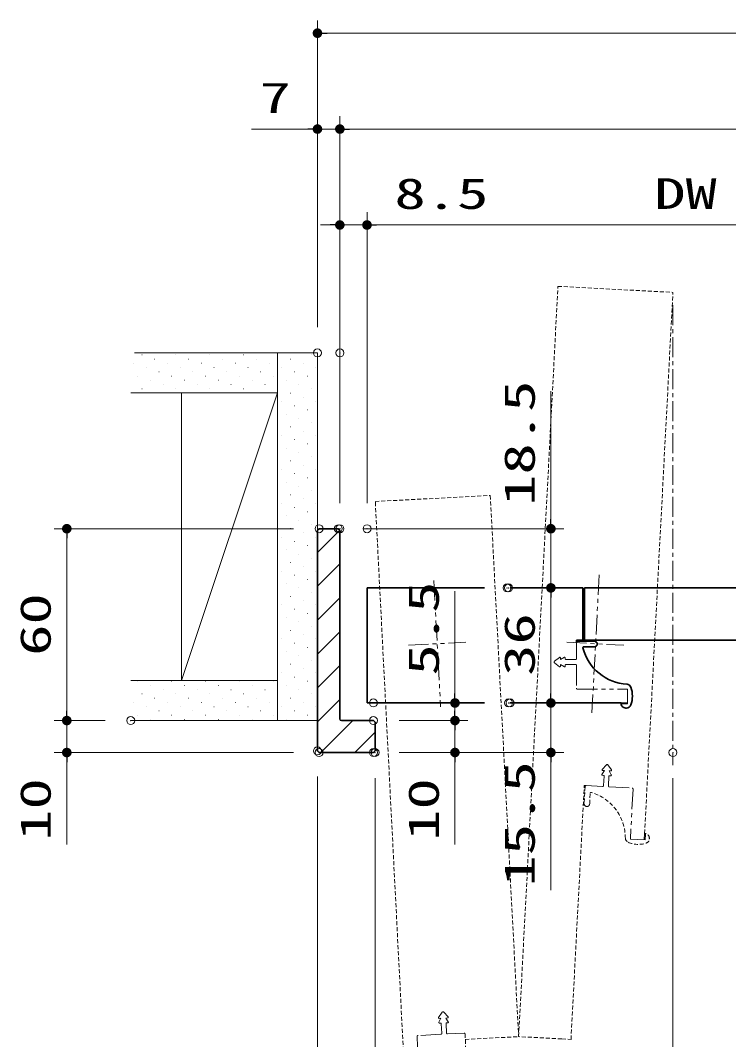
# Model space of a CAD drawing. Units: millimetres, scale not verified. Extents: x -1306 to 1306, y -607 to 607.
# Drawn here: x -845.4 to -623.9, y -403 to -84.2 of the extents above; entities that cross this region are included whole.
import ezdxf
from ezdxf.enums import TextEntityAlignment as Align

# ---------------------------------------------------------------- set-up
doc = ezdxf.new("R2010")
doc.units = ezdxf.units.MM
doc.header["$LTSCALE"] = 5
doc.header["$PDMODE"] = 32
doc.header["$PDSIZE"] = 2.5
for name, pattern in [('USER1', [0.375, 0.25, -0.125]), ('USER2', [2.5, 1.25, -0.25, 0.25, -0.25, 0.25, -0.25]), ('USER3', [2, 1.25, -0.25, 0.25, -0.25])]:
    doc.linetypes.add(name, pattern=pattern)
for name, color, linetype, lineweight in [('0-2_線(白)', 7, 'Continuous', 30), ('0-3_線(黄)', 2, 'Continuous', 15), ('0-5_寸法線', 3, 'Continuous', 13), ('0-6_0', 3, 'Continuous', 25), ('0-7_DEFPOINTS', 7, 'Continuous', 5), ('0-8_点線(黄)', 2, 'USER1', 15), ('0-9_ハッチング', 6, 'Continuous', 9), ('0-A_陰線', 1, 'USER2', 9), ('0-B_中心線', 3, 'USER3', 9)]:
    doc.layers.add(name, color=color, linetype=linetype, lineweight=lineweight)
doc.styles.add('ＭＳ ゴシック', font='')
doc.styles.get('ＭＳ ゴシック').set_extended_font_data('MS Gothic')

# ---------------------------------------------------------------- blocks, each defined once
blk = doc.blocks.new('_DOT')
at = {"layer": '0-6_0'}
blk.add_line((-2.5, 0), (-5, 0), dxfattribs=at)
for points in [[(0, 0), (-2.5, 0), (-2.48, 0.313)], [(0, 0), (-2.48, -0.313), (-2.5, 0)], [(0, 0), (-2.48, 0.313), (-2.421, 0.622)], [(0, 0), (-2.421, -0.622), (-2.48, -0.313)], [(0, 0), (-2.421, 0.622), (-2.324, 0.92)], [(0, 0), (-2.324, -0.92), (-2.421, -0.622)], [(0, 0), (-2.324, 0.92), (-2.191, 1.204)], [(0, 0), (-2.191, -1.204), (-2.324, -0.92)], [(0, 0), (-2.191, 1.204), (-2.023, 1.469)], [(0, 0), (-2.023, -1.469), (-2.191, -1.204)], [(0, 0), (-2.023, 1.469), (-1.822, 1.711)], [(0, 0), (-1.822, -1.711), (-2.023, -1.469)], [(0, 0), (-1.822, 1.711), (-1.594, 1.926)], [(0, 0), (-1.594, -1.926), (-1.822, -1.711)], [(0, 0), (-1.594, 1.926), (-1.34, 2.111)], [(0, 0), (-1.34, -2.111), (-1.594, -1.926)], [(0, 0), (-1.34, 2.111), (-1.064, 2.262)], [(0, 0), (-1.064, -2.262), (-1.34, -2.111)], [(0, 0), (-1.064, 2.262), (-0.773, 2.378)], [(0, 0), (-0.773, -2.378), (-1.064, -2.262)], [(0, 0), (-0.773, 2.378), (-0.468, 2.456)], [(0, 0), (-0.468, -2.456), (-0.773, -2.378)], [(0, 0), (-0.468, 2.456), (-0.157, 2.495)], [(0, 0), (-0.157, -2.495), (-0.468, -2.456)], [(0, 0), (-0.157, 2.495), (0.157, 2.495)], [(0, 0), (0.157, -2.495), (-0.157, -2.495)], [(0, 0), (0.157, 2.495), (0.468, 2.456)], [(0, 0), (0.468, 2.456), (0.773, 2.378)], [(0, 0), (0.773, 2.378), (1.064, 2.262)], [(0, 0), (1.064, 2.262), (1.34, 2.111)], [(0, 0), (1.34, 2.111), (1.594, 1.926)], [(0, 0), (1.594, 1.926), (1.822, 1.711)], [(0, 0), (1.822, 1.711), (2.023, 1.469)], [(0, 0), (2.023, 1.469), (2.191, 1.204)], [(0, 0), (2.191, 1.204), (2.324, 0.92)], [(0, 0), (2.324, 0.92), (2.421, 0.622)], [(0, 0), (2.421, 0.622), (2.48, 0.313)], [(0, 0), (2.48, 0.313), (2.5, 0)], [(0, 0), (0.468, -2.456), (0.157, -2.495)], [(0, 0), (0.773, -2.378), (0.468, -2.456)], [(0, 0), (1.064, -2.262), (0.773, -2.378)], [(0, 0), (1.34, -2.111), (1.064, -2.262)], [(0, 0), (1.594, -1.926), (1.34, -2.111)], [(0, 0), (1.822, -1.711), (1.594, -1.926)], [(0, 0), (2.023, -1.469), (1.822, -1.711)], [(0, 0), (2.191, -1.204), (2.023, -1.469)], [(0, 0), (2.324, -0.92), (2.191, -1.204)], [(0, 0), (2.421, -0.622), (2.324, -0.92)], [(0, 0), (2.48, -0.313), (2.421, -0.622)], [(0, 0), (2.5, 0), (2.48, -0.313)]]:
    blk.add_solid(points, dxfattribs=at)

msp = doc.modelspace()

# ---------------------------------------------------------------- linework, layer by layer
at = {"layer": '0-2_線(白)'}
for p, q in [((-736.982, -261.684), (-700.232, -261.684)), ((-736.982, -297.684), (-736.982, -261.684)), ((-692.232, -261.684), (-669.482, -261.684)), ((-669.482, -278.084), (-669.482, -261.684)), ((-668.982, -261.684), (-574.232, -261.684)), ((-671.482, -278.084), (-669.482, -278.084)), ((-671.482, -278.684), (-671.482, -278.084)), ((-671.182, -278.384), (-665.833, -278.384)), ((-665.833, -280.084), (-669.172, -280.084)), ((-664.983, -279.234), (-664.933, -279.234)), ((-736.982, -297.684), (-700.232, -297.684)), ((-657.533, -297.684), (-692.232, -297.684)), ((-655.838, -299.284), (-656.091, -299.284)), ((-655.982, -299.284), (-655.884, -299.284)), ((-734.482, -312.682), (-734.482, -303.682)), ((-734.982, -313.182), (-734.482, -312.682))]:
    msp.add_line(p, q, dxfattribs=at)
for points in [[(-745.482, -302.682), (-745.482, -243.682), (-745.982, -243.182), (-751.982, -243.182), (-752.482, -243.682), (-752.482, -312.682)], [(-668.982, -261.684), (-668.982, -278.084), (-589.482, -278.084)], [(-734.482, -303.682), (-734.982, -303.182), (-744.982, -303.182)], [(-752.482, -312.682), (-751.982, -313.182), (-734.982, -313.182)]]:
    msp.add_lwpolyline(points, dxfattribs=at)
for centre, radius, start, end in [((-671.182, -278.684), 0.3, 90, 180), ((-669.172, -280.384), 0.3, 90, 194.89734), ((-654.914, -276.809), 15, 194.09364, 267.13192), ((-665.833, -279.234), 0.85, 0, 90), ((-665.833, -279.234), 0.85, 270, 0), ((-655.888, -293.273), 1.5, 19.8312, 81.41517), ((-661.982, -295.534), 8, 339.74775, 20.25776), ((-656.037, -297.785), 1.5, 176.14016, 267.93509), ((-655.885, -297.785), 1.5, 271.76981, 339.77688), ((-744.982, -302.682), 0.5, 180, 270)]:
    msp.add_arc(centre, radius, start, end, dxfattribs=at)
at = {"layer": '0-3_線(黄)'}
for p, q in [((-809.705, -188.182), (-752.482, -188.182)), ((-764.982, -188.182), (-764.982, -303.182)), ((-752.482, -188.182), (-752.482, -243.682)), ((-810.872, -200.682), (-764.982, -200.682)), ((-794.982, -290.682), (-764.982, -200.682)), ((-794.982, -200.682), (-794.982, -290.682)), ((-810.872, -290.682), (-764.982, -290.682)), ((-810.872, -303.182), (-752.482, -303.182))]:
    msp.add_line(p, q, dxfattribs=at)
at = {"layer": '0-5_寸法線'}
for p, q in [((-752.482, -180.182), (-752.482, -84.182)), ((-749.482, -88.182), (-317.482, -88.182)), ((-752.482, -180.182), (-752.482, -114.182)), ((-745.482, -180.182), (-745.482, -114.182)), ((-745.482, -235.182), (-745.482, -114.182)), ((-755.482, -118.182), (-773.149, -118.182)), ((-745.482, -118.182), (-752.482, -118.182)), ((-742.482, -118.182), (-324.482, -118.182)), ((-742.482, -118.182), (-739.482, -118.182)), ((-745.482, -180.182), (-745.482, -144.182)), ((-736.982, -235.182), (-736.982, -144.182)), ((-736.982, -235.182), (-736.982, -144.182)), ((-748.482, -148.182), (-751.482, -148.182)), ((-745.482, -148.182), (-736.982, -148.182)), ((-733.982, -148.182), (-537.982, -148.182)), ((-733.982, -148.182), (-702.03, -148.182)), ((-679.482, -240.182), (-679.482, -200.134)), ((-759.982, -243.182), (-834.872, -243.182)), ((-737.982, -243.182), (-675.482, -243.182)), ((-679.482, -261.684), (-679.482, -243.182)), ((-830.872, -246.182), (-830.872, -300.182)), ((-709.482, -294.684), (-709.482, -262.732)), ((-685.197, -261.684), (-675.482, -261.684)), ((-684.697, -261.684), (-675.482, -261.684)), ((-679.482, -264.684), (-679.482, -294.684)), ((-679.482, -264.684), (-679.482, -267.684)), ((-679.482, -294.684), (-679.482, -291.684)), ((-830.872, -300.182), (-830.872, -297.182)), ((-726.982, -297.684), (-705.482, -297.684)), ((-709.482, -300.182), (-709.482, -297.182)), ((-709.482, -303.182), (-709.482, -297.684)), ((-684.732, -297.684), (-675.482, -297.684)), ((-684.232, -297.684), (-675.482, -297.684)), ((-679.482, -297.684), (-679.482, -313.182)), ((-818.872, -303.182), (-834.872, -303.182)), ((-818.872, -303.182), (-834.872, -303.182)), ((-830.872, -303.182), (-830.872, -313.182)), ((-726.982, -303.182), (-705.482, -303.182)), ((-726.982, -303.182), (-705.482, -303.182)), ((-709.482, -303.182), (-709.482, -313.182)), ((-709.482, -306.182), (-709.482, -309.182)), ((-759.982, -313.182), (-834.872, -313.182)), ((-726.982, -313.182), (-705.482, -313.182)), ((-726.982, -313.182), (-675.482, -313.182)), ((-830.872, -316.182), (-830.872, -341.944)), ((-709.482, -316.182), (-709.482, -341.944)), ((-679.482, -316.182), (-679.482, -356.23)), ((-752.482, -320.682), (-752.482, -447.182)), ((-734.482, -321.182), (-734.482, -447.182)), ((-734.482, -321.182), (-734.482, -447.182)), ((-641.318, -321.182), (-641.318, -447.182)), ((-641.318, -321.182), (-641.318, -447.182))]:
    msp.add_line(p, q, dxfattribs=at)
at = {"layer": '0-7_DEFPOINTS'}
for p in [(-752.482, -118.182), (-745.482, -148.182), (-752.482, -188.182), (-745.482, -188.182), (-751.982, -243.182), (-745.982, -243.182), (-745.482, -243.182), (-736.982, -243.182), (-679.482, -243.182), (-693.197, -261.684), (-692.697, -261.684), (-734.982, -297.684), (-709.482, -297.684), (-692.732, -297.684), (-692.232, -297.684), (-679.482, -297.684), (-830.872, -303.182), (-810.872, -303.182), (-734.982, -303.182), (-830.872, -313.182), (-752.482, -312.682), (-751.982, -313.182), (-734.982, -313.182), (-734.482, -313.182), (-709.482, -313.182), (-679.482, -313.182), (-641.318, -313.182)]:
    msp.add_point(p, dxfattribs=at)
at = {"layer": '0-8_点線(黄)'}
for p, q in [((-689.568, -402.048), (-677.269, -167.37)), ((-677.269, -167.37), (-641.318, -169.254)), ((-650.186, -338.47), (-641.318, -169.254)), ((-734.389, -234.664), (-698.439, -232.78)), ((-725.14, -415.865), (-734.389, -234.664)), ((-698.439, -232.78), (-689.568, -402.048)), ((-668.469, -323.544), (-669.052, -323.514)), ((-668.768, -323.829), (-669.048, -329.172)), ((-667.35, -329.26), (-667.176, -325.925)), ((-668.244, -330.065), (-668.194, -330.065)), ((-648.7, -340.246), (-648.687, -339.994)), ((-648.692, -340.102), (-648.697, -340.2)), ((-706.334, -401.224), (-706.054, -406.566)), ((-706.245, -402.922), (-689.568, -402.048)), ((-676.086, -402.754), (-689.568, -402.048))]:
    msp.add_line(p, q, dxfattribs=at)
msp.add_lwpolyline([(-676.086, -402.754), (-673.19, -402.906), (-669.03, -323.515)], dxfattribs=at)
for centre, radius, start, end in [((-668.469, -323.845), 0.3, 87, 177), ((-666.876, -325.941), 0.3, 72.10266, 177), ((-671.193, -339.993), 15, 359.86808, 72.90636), ((-668.199, -329.216), 0.85, 177, 267), ((-668.199, -329.216), 0.85, 267, 357), ((-654.7, -339.881), 1.5, 185.58483, 247.1688), ((-650.186, -339.969), 1.5, 359.06031, 90.01129), ((-650.195, -340.121), 1.5, 287.22312, 355.23019), ((-652.123, -333.914), 8, 246.74224, 287.25225), ((-706.634, -401.24), 0.3, 3, 93)]:
    msp.add_arc(centre, radius, start, end, dxfattribs=at)
at = {"layer": '0-9_ハッチング'}
for p, q in [((-807.382, -188.799), (-807.332, -188.799)), ((-803.405, -190.125), (-803.355, -190.125)), ((-796.776, -188.799), (-796.726, -188.799)), ((-792.798, -190.125), (-792.748, -190.125)), ((-786.169, -188.799), (-786.119, -188.799)), ((-782.192, -190.125), (-782.142, -190.125)), ((-775.563, -188.799), (-775.513, -188.799)), ((-771.585, -190.125), (-771.535, -190.125)), ((-764.956, -188.799), (-764.906, -188.799)), ((-760.978, -190.125), (-760.928, -190.125)), ((-754.349, -188.799), (-754.299, -188.799)), ((-810.034, -191.45), (-809.984, -191.45)), ((-806.057, -192.776), (-806.007, -192.776)), ((-802.079, -194.102), (-802.029, -194.102)), ((-799.427, -191.45), (-799.377, -191.45)), ((-795.45, -192.776), (-795.4, -192.776)), ((-791.472, -194.102), (-791.422, -194.102)), ((-788.821, -191.45), (-788.771, -191.45)), ((-784.843, -192.776), (-784.793, -192.776)), ((-780.866, -194.102), (-780.816, -194.102)), ((-778.214, -191.45), (-778.164, -191.45)), ((-774.237, -192.776), (-774.187, -192.776)), ((-770.259, -194.102), (-770.209, -194.102)), ((-767.608, -191.45), (-767.558, -191.45)), ((-763.63, -192.776), (-763.58, -192.776)), ((-759.653, -194.102), (-759.603, -194.102)), ((-757.001, -191.45), (-756.951, -191.45)), ((-753.024, -192.776), (-752.974, -192.776)), ((-808.708, -195.428), (-808.658, -195.428)), ((-804.731, -196.754), (-804.681, -196.754)), ((-798.102, -195.428), (-798.052, -195.428)), ((-794.124, -196.754), (-794.074, -196.754)), ((-787.495, -195.428), (-787.445, -195.428)), ((-783.517, -196.754), (-783.467, -196.754)), ((-776.888, -195.428), (-776.838, -195.428)), ((-772.911, -196.754), (-772.861, -196.754)), ((-766.282, -195.428), (-766.232, -195.428)), ((-762.304, -196.754), (-762.254, -196.754)), ((-755.675, -195.428), (-755.625, -195.428)), ((-807.382, -199.405), (-807.332, -199.405)), ((-800.753, -198.079), (-800.703, -198.079)), ((-796.776, -199.405), (-796.726, -199.405)), ((-790.147, -198.079), (-790.097, -198.079)), ((-786.169, -199.405), (-786.119, -199.405)), ((-779.54, -198.079), (-779.49, -198.079)), ((-775.563, -199.405), (-775.513, -199.405)), ((-768.933, -198.079), (-768.883, -198.079)), ((-764.956, -199.405), (-764.906, -199.405)), ((-760.978, -200.731), (-760.928, -200.731)), ((-758.327, -198.079), (-758.277, -198.079)), ((-754.349, -199.405), (-754.299, -199.405)), ((-763.63, -203.383), (-763.58, -203.383)), ((-757.001, -202.057), (-756.951, -202.057)), ((-753.024, -203.383), (-752.974, -203.383)), ((-759.653, -204.709), (-759.603, -204.709)), ((-755.675, -206.034), (-755.625, -206.034)), ((-764.956, -210.012), (-764.906, -210.012)), ((-762.304, -207.36), (-762.254, -207.36)), ((-758.327, -208.686), (-758.277, -208.686)), ((-754.349, -210.012), (-754.299, -210.012)), ((-760.978, -211.338), (-760.928, -211.338)), ((-757.001, -212.664), (-756.951, -212.664)), ((-763.63, -213.989), (-763.58, -213.989)), ((-759.653, -215.315), (-759.603, -215.315)), ((-755.675, -216.641), (-755.625, -216.641)), ((-753.024, -213.989), (-752.974, -213.989)), ((-762.304, -217.967), (-762.254, -217.967)), ((-758.327, -219.293), (-758.277, -219.293)), ((-764.956, -220.619), (-764.906, -220.619)), ((-760.978, -221.944), (-760.928, -221.944)), ((-754.349, -220.619), (-754.299, -220.619)), ((-763.63, -224.596), (-763.58, -224.596)), ((-759.653, -225.922), (-759.603, -225.922)), ((-757.001, -223.27), (-756.951, -223.27)), ((-753.024, -224.596), (-752.974, -224.596)), ((-762.304, -228.573), (-762.254, -228.573)), ((-755.675, -227.248), (-755.625, -227.248)), ((-764.956, -231.225), (-764.906, -231.225)), ((-760.978, -232.551), (-760.928, -232.551)), ((-758.327, -229.899), (-758.277, -229.899)), ((-754.349, -231.225), (-754.299, -231.225)), ((-763.63, -235.203), (-763.58, -235.203)), ((-757.001, -233.877), (-756.951, -233.877)), ((-753.024, -235.203), (-752.974, -235.203)), ((-759.653, -236.528), (-759.603, -236.528)), ((-755.675, -237.854), (-755.625, -237.854)), ((-764.956, -241.832), (-764.906, -241.832)), ((-762.304, -239.18), (-762.254, -239.18)), ((-758.327, -240.506), (-758.277, -240.506)), ((-754.349, -241.832), (-754.299, -241.832)), ((-760.978, -243.158), (-760.928, -243.158)), ((-757.001, -244.483), (-756.951, -244.483)), ((-752.482, -250.571), (-745.538, -243.627)), ((-763.63, -245.809), (-763.58, -245.809)), ((-759.653, -247.135), (-759.603, -247.135)), ((-755.675, -248.461), (-755.625, -248.461)), ((-753.024, -245.809), (-752.974, -245.809)), ((-762.304, -249.787), (-762.254, -249.787)), ((-758.327, -251.112), (-758.277, -251.112)), ((-764.956, -252.438), (-764.906, -252.438)), ((-760.978, -253.764), (-760.928, -253.764)), ((-754.349, -252.438), (-754.299, -252.438)), ((-752.482, -261.178), (-745.482, -254.178)), ((-763.63, -256.416), (-763.58, -256.416)), ((-759.653, -257.742), (-759.603, -257.742)), ((-757.001, -255.09), (-756.951, -255.09)), ((-753.024, -256.416), (-752.974, -256.416)), ((-762.304, -260.393), (-762.254, -260.393)), ((-755.675, -259.067), (-755.625, -259.067)), ((-764.956, -263.045), (-764.906, -263.045)), ((-760.978, -264.371), (-760.928, -264.371)), ((-758.327, -261.719), (-758.277, -261.719)), ((-754.349, -263.045), (-754.299, -263.045)), ((-763.63, -267.022), (-763.58, -267.022)), ((-757.001, -265.697), (-756.951, -265.697)), ((-753.024, -267.022), (-752.974, -267.022)), ((-752.482, -271.785), (-745.482, -264.785)), ((-759.653, -268.348), (-759.603, -268.348)), ((-755.675, -269.674), (-755.625, -269.674)), ((-764.956, -273.652), (-764.906, -273.652)), ((-762.304, -271), (-762.254, -271)), ((-758.327, -272.326), (-758.277, -272.326)), ((-754.349, -273.652), (-754.299, -273.652)), ((-760.978, -274.977), (-760.928, -274.977)), ((-757.001, -276.303), (-756.951, -276.303)), ((-752.482, -282.391), (-745.482, -275.391)), ((-763.63, -277.629), (-763.58, -277.629)), ((-759.653, -278.955), (-759.603, -278.955)), ((-755.675, -280.281), (-755.625, -280.281)), ((-753.024, -277.629), (-752.974, -277.629)), ((-762.304, -281.606), (-762.254, -281.606)), ((-758.327, -282.932), (-758.277, -282.932)), ((-764.956, -284.258), (-764.906, -284.258)), ((-760.978, -285.584), (-760.928, -285.584)), ((-757.001, -286.91), (-756.951, -286.91)), ((-754.349, -284.258), (-754.299, -284.258)), ((-752.482, -292.998), (-745.482, -285.998)), ((-763.63, -288.236), (-763.58, -288.236)), ((-759.653, -289.561), (-759.603, -289.561)), ((-753.024, -288.236), (-752.974, -288.236)), ((-808.708, -290.887), (-808.658, -290.887)), ((-804.731, -292.213), (-804.681, -292.213)), ((-798.102, -290.887), (-798.052, -290.887)), ((-794.124, -292.213), (-794.074, -292.213)), ((-787.495, -290.887), (-787.445, -290.887)), ((-783.517, -292.213), (-783.467, -292.213)), ((-776.888, -290.887), (-776.838, -290.887)), ((-772.911, -292.213), (-772.861, -292.213)), ((-766.282, -290.887), (-766.232, -290.887)), ((-762.304, -292.213), (-762.254, -292.213)), ((-755.675, -290.887), (-755.625, -290.887)), ((-807.382, -294.865), (-807.332, -294.865)), ((-803.405, -296.191), (-803.355, -296.191)), ((-800.753, -293.539), (-800.703, -293.539)), ((-796.776, -294.865), (-796.726, -294.865)), ((-792.798, -296.191), (-792.748, -296.191)), ((-790.147, -293.539), (-790.097, -293.539)), ((-786.169, -294.865), (-786.119, -294.865)), ((-782.192, -296.191), (-782.142, -296.191)), ((-779.54, -293.539), (-779.49, -293.539)), ((-775.563, -294.865), (-775.513, -294.865)), ((-771.585, -296.191), (-771.535, -296.191)), ((-768.933, -293.539), (-768.883, -293.539)), ((-764.956, -294.865), (-764.906, -294.865)), ((-760.978, -296.191), (-760.928, -296.191)), ((-758.327, -293.539), (-758.277, -293.539)), ((-754.349, -294.865), (-754.299, -294.865)), ((-810.034, -297.516), (-809.984, -297.516)), ((-806.057, -298.842), (-806.007, -298.842)), ((-799.427, -297.516), (-799.377, -297.516)), ((-795.45, -298.842), (-795.4, -298.842)), ((-788.821, -297.516), (-788.771, -297.516)), ((-784.843, -298.842), (-784.793, -298.842)), ((-778.214, -297.516), (-778.164, -297.516)), ((-774.237, -298.842), (-774.187, -298.842)), ((-767.608, -297.516), (-767.558, -297.516)), ((-763.63, -298.842), (-763.58, -298.842)), ((-757.001, -297.516), (-756.951, -297.516)), ((-753.024, -298.842), (-752.974, -298.842)), ((-752.482, -303.604), (-745.482, -296.604)), ((-808.708, -301.494), (-808.658, -301.494)), ((-804.731, -302.82), (-804.681, -302.82)), ((-802.079, -300.168), (-802.029, -300.168)), ((-798.102, -301.494), (-798.052, -301.494)), ((-794.124, -302.82), (-794.074, -302.82)), ((-791.472, -300.168), (-791.422, -300.168)), ((-787.495, -301.494), (-787.445, -301.494)), ((-783.517, -302.82), (-783.467, -302.82)), ((-780.866, -300.168), (-780.816, -300.168)), ((-776.888, -301.494), (-776.838, -301.494)), ((-772.911, -302.82), (-772.861, -302.82)), ((-770.259, -300.168), (-770.209, -300.168)), ((-766.282, -301.494), (-766.232, -301.494)), ((-762.304, -302.82), (-762.254, -302.82)), ((-759.653, -300.168), (-759.603, -300.168)), ((-755.675, -301.494), (-755.625, -301.494)), ((-751.453, -313.182), (-741.453, -303.182)), ((-740.847, -313.182), (-734.482, -306.818))]:
    msp.add_line(p, q, dxfattribs=at)
at = {"layer": '0-A_陰線', "color": 4}
for p, q in [((-664.372, -257.589), (-666.634, -300.741)), ((-716.094, -259.389), (-713.972, -298.93)), ((-723.971, -279.628), (-706.095, -278.691)), ((-674.541, -278.691), (-656.665, -279.628))]:
    msp.add_line(p, q, dxfattribs=at)
at = {"layer": '0-A_陰線'}
for p, q in [((-671.482, -283.834), (-671.482, -278.684)), ((-676.794, -283.418), (-678.362, -284.644)), ((-675.272, -283.406), (-676.482, -284.134)), ((-676.482, -284.134), (-676.482, -283.584)), ((-674.982, -283.934), (-674.982, -283.584)), ((-678.362, -285.124), (-676.794, -286.351)), ((-676.482, -286.184), (-676.482, -285.634)), ((-676.482, -285.634), (-675.272, -286.363)), ((-674.982, -286.184), (-674.982, -285.834)), ((-671.782, -284.134), (-674.782, -284.134)), ((-674.782, -285.634), (-671.782, -285.634)), ((-671.482, -285.934), (-671.482, -293.084)), ((-671.182, -293.384), (-655.482, -293.384)), ((-657.533, -297.684), (-655.482, -297.684)), ((-655.482, -297.984), (-657.282, -297.984)), ((-663.448, -318.489), (-662.141, -316.987)), ((-661.662, -317.012), (-660.519, -318.642)), ((-663.54, -320.008), (-662.749, -318.837)), ((-663.027, -320.325), (-663.376, -320.306)), ((-662.749, -318.837), (-663.298, -318.808)), ((-662.995, -323.531), (-662.838, -320.535)), ((-661.34, -320.613), (-661.497, -323.609)), ((-660.701, -318.945), (-661.251, -318.916)), ((-661.251, -318.916), (-660.586, -320.163)), ((-660.78, -320.442), (-661.129, -320.424)), ((-663.31, -323.815), (-668.453, -323.545)), ((-661.213, -323.925), (-654.073, -324.299)), ((-653.789, -324.614), (-654.61, -340.293)), ((-650.294, -340.519), (-650.186, -338.47)), ((-713.44, -394.407), (-714.583, -396.037)), ((-711.655, -395.884), (-712.961, -394.381)), ((-713.851, -396.311), (-714.516, -397.558)), ((-714.401, -396.339), (-713.851, -396.311)), ((-714.322, -397.837), (-713.973, -397.819)), ((-713.762, -398.008), (-713.605, -401.004)), ((-712.353, -396.232), (-711.804, -396.203)), ((-711.562, -397.403), (-712.353, -396.232)), ((-712.107, -400.926), (-712.264, -397.93)), ((-712.075, -397.72), (-711.726, -397.701)), ((-713.889, -401.32), (-721.029, -401.694)), ((-711.792, -401.21), (-706.649, -400.94))]:
    msp.add_line(p, q, dxfattribs=at)
for points in [[(-671.182, -293.384), (-655.482, -293.384), (-655.482, -297.984)], [(-654.61, -340.293), (-650.017, -340.533), (-649.922, -338.736)], [(-721.313, -402.009), (-720.742, -417.688), (-725.336, -417.913)]]:
    msp.add_lwpolyline(points, dxfattribs=at)
for centre, radius, start, end in [((-676.682, -283.584), 0.2, 0, 123.8305), ((-675.182, -283.584), 0.2, 0, 116.56505), ((-678.182, -284.884), 0.3, 126.8699, 233.1301), ((-676.682, -286.184), 0.2, 236.1695, 0), ((-675.182, -286.184), 0.2, 243.43495, 0), ((-674.782, -283.934), 0.2, 180, 270), ((-674.782, -285.834), 0.2, 90, 180), ((-671.782, -283.834), 0.3, 270, 0), ((-671.782, -285.934), 0.3, 0, 90), ((-671.182, -293.084), 0.3, 180, 270), ((-657.282, -298.184), 0.2, 90, 180), ((-663.287, -318.609), 0.2, 143.1695, 267), ((-661.911, -317.179), 0.3, 33.8699, 140.1301), ((-660.691, -318.745), 0.2, 267, 30.8305), ((-663.366, -320.107), 0.2, 150.43495, 267), ((-663.037, -320.524), 0.2, 357, 87), ((-661.14, -320.624), 0.2, 87, 177), ((-660.77, -320.243), 0.2, 267, 23.56505), ((-663.294, -323.515), 0.3, 267, 357), ((-661.197, -323.625), 0.3, 177, 267), ((-654.088, -324.598), 0.3, 357, 87), ((-649.723, -338.746), 0.2, 87, 177), ((-713.191, -394.574), 0.3, 39.8699, 146.1301), ((-714.411, -396.14), 0.2, 149.1695, 273), ((-714.333, -397.638), 0.2, 156.43495, 273), ((-713.962, -398.019), 0.2, 3, 93), ((-712.065, -397.919), 0.2, 93, 183), ((-711.815, -396.004), 0.2, 273, 36.8305), ((-711.736, -397.502), 0.2, 273, 29.56505), ((-713.905, -401.02), 0.3, 273, 3), ((-711.808, -400.91), 0.3, 183, 273), ((-721.014, -401.993), 0.3, 93, 183)]:
    msp.add_arc(centre, radius, start, end, dxfattribs=at)
at = {"layer": '0-B_中心線'}
msp.add_line((-641.318, -173.254), (-641.318, -317.181), dxfattribs=at)

# ---------------------------------------------------------------- block references
at = {"layer": '0-5_寸法線', "xscale": 0.6, "yscale": 0.6}
for p, rotation in [((-752.482, -88.182), 180), ((-745.482, -118.182), 180), ((-745.482, -118.182), 180), ((-736.982, -148.182), 180), ((-736.982, -148.182), 180), ((-830.872, -243.182), 90), ((-679.482, -243.182), 270), ((-679.482, -261.684), 90), ((-679.482, -261.684), 90), ((-709.482, -297.684), 270), ((-679.482, -297.684), 270), ((-679.482, -297.684), 270), ((-830.872, -303.182), 270), ((-830.872, -303.182), 270), ((-709.482, -303.182), 270), ((-709.482, -303.182), 90), ((-830.872, -313.182), 90), ((-709.482, -313.182), 90), ((-679.482, -313.182), 90)]:
    msp.add_blockref('_DOT', p, dxfattribs=dict(at, rotation=rotation))
for p in [(-752.482, -118.182), (-745.482, -148.182)]:
    msp.add_blockref('_DOT', p, dxfattribs=at)

# ---------------------------------------------------------------- texts
at = {"layer": '0-5_寸法線', "style": 'ＭＳ ゴシック', "width": 1.5}
for s, p in [('7', (-770.578, -116.032)), ('8.5', (-728.411, -146.032)), ('DW', (-647.173, -146.032))]:
    msp.add_text(s, height=9.604, dxfattribs=at).set_placement(p, align=Align.BOTTOM_LEFT)
for s, p in [('18.5', (-681.632, -236.039)), ('5.5', (-711.632, -289.113)), ('60', (-833.022, -282.944)), ('36', (-681.632, -289.208)), ('15.5', (-681.632, -355.087)), ('10', (-833.022, -340.801)), ('10', (-711.632, -340.801))]:
    msp.add_text(s, height=9.604, rotation=90, dxfattribs=at).set_placement(p, align=Align.BOTTOM_LEFT)

doc.saveas('drawing.dxf')
